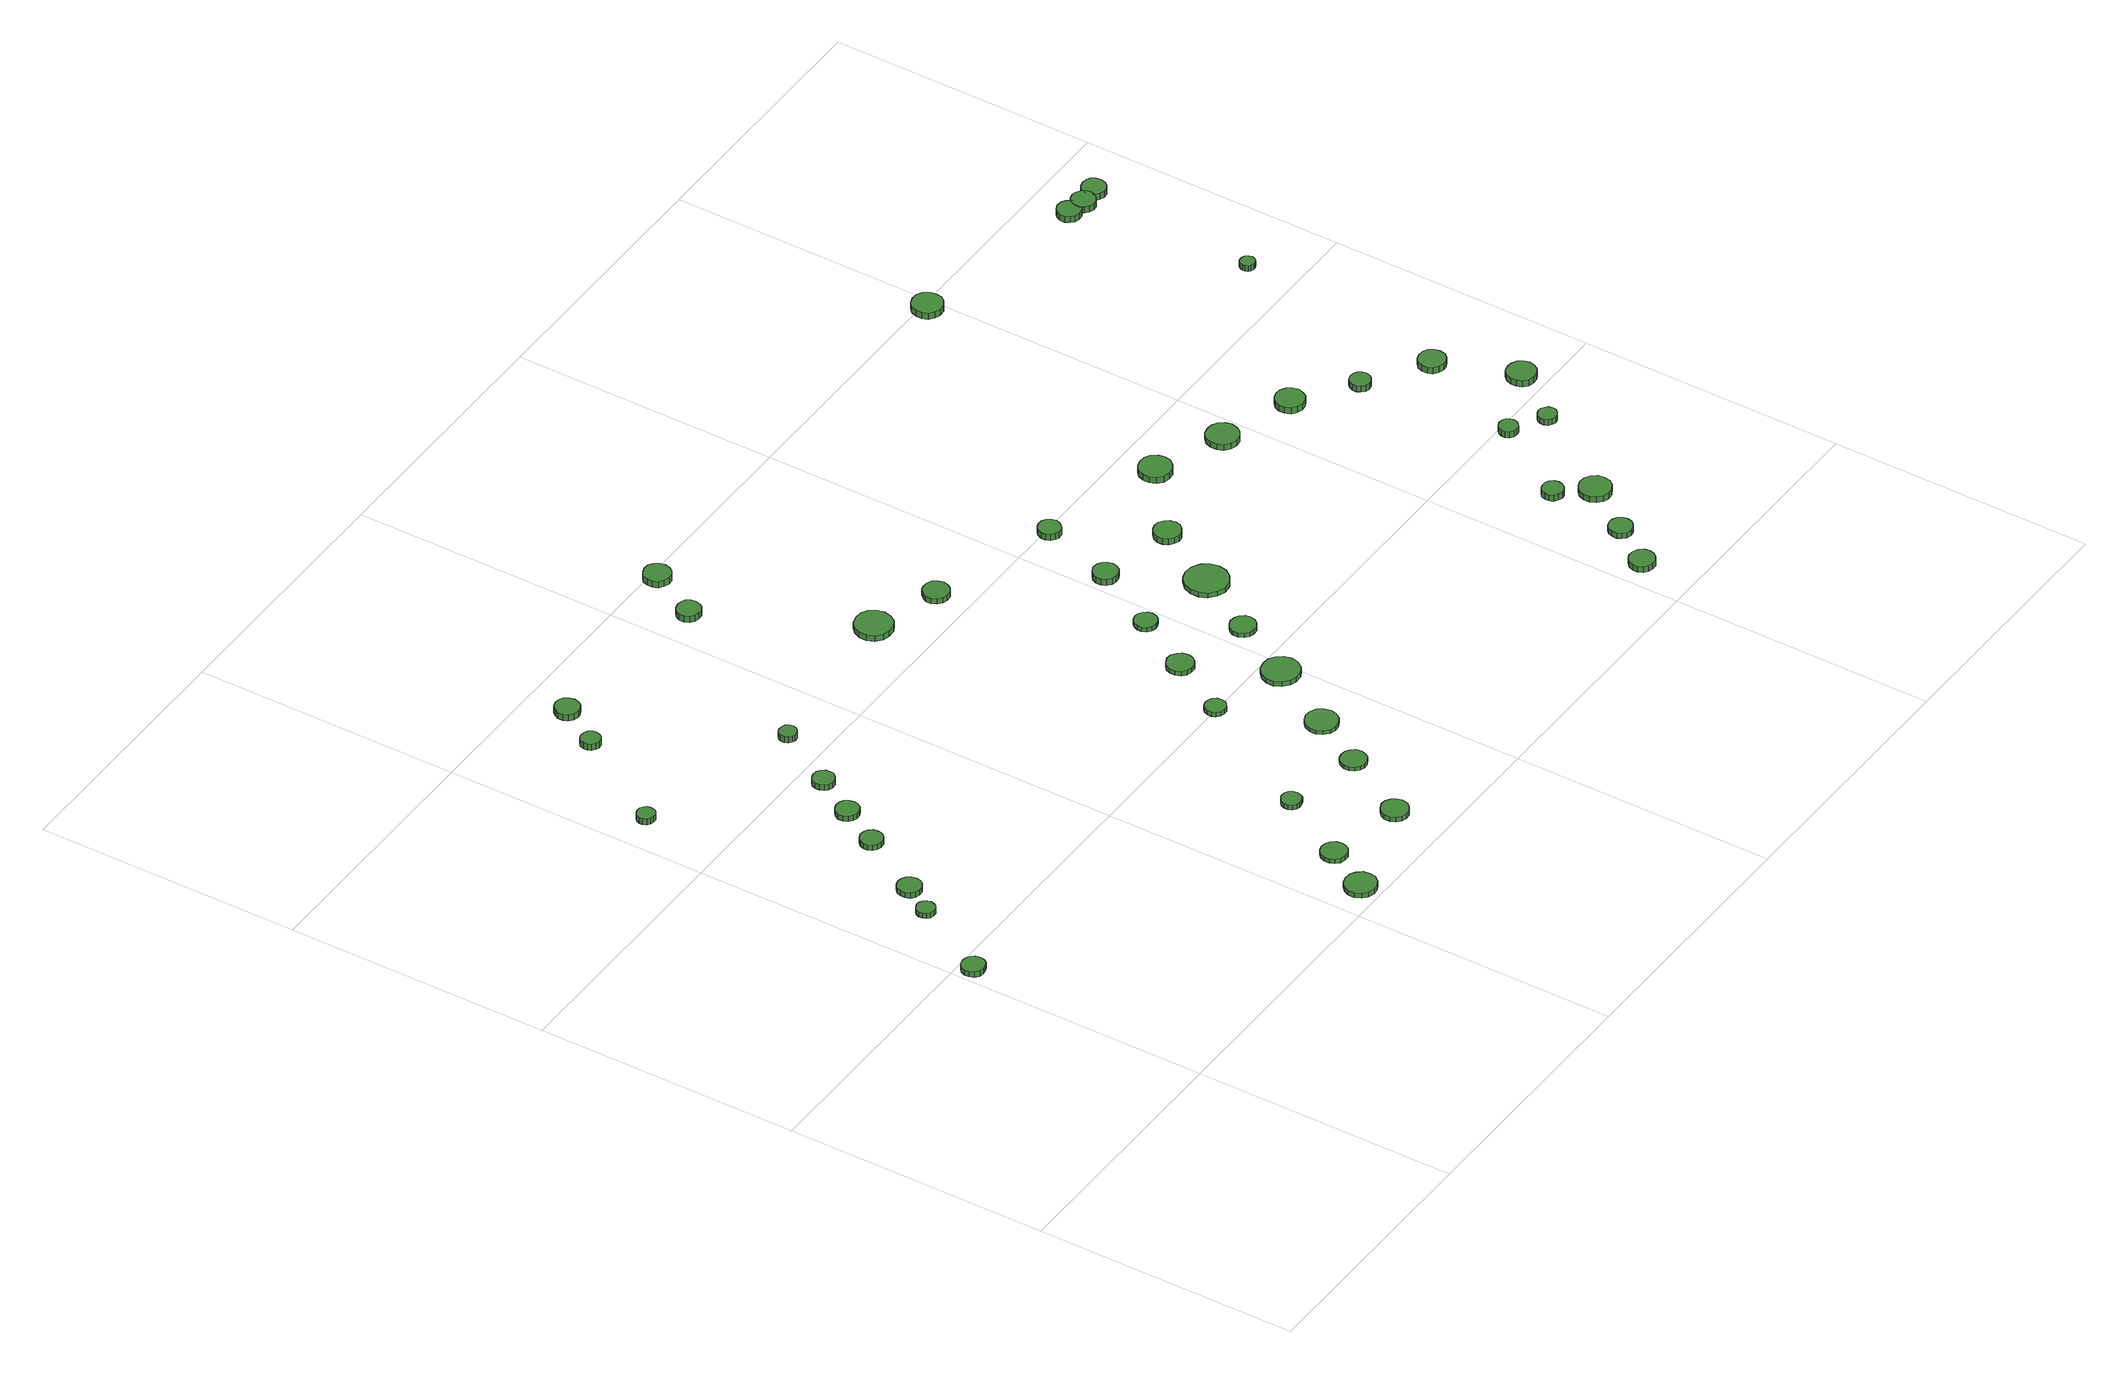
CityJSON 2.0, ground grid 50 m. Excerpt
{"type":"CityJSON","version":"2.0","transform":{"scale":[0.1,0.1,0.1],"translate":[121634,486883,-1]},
"CityObjects":{
"tree1":{"type":"SolitaryVegetationObject","attributes":{"function":"something"},"geometry":[{"type":"MultiSurface","lod":"1","boundaries":[[[0,1,2,3,4,5,6,7,8,9,10,11,12,13,14]],[[15,16,17,18,19,20,21,22,23,24,25,26,27,28,29]],[[0,29,28,1]],[[1,28,27,2]],[[2,27,26,3]],[[3,26,25,4]],[[4,25,24,5]],[[5,24,23,6]],[[6,23,22,7]],[[7,22,21,8]],[[8,21,20,9]],[[9,20,19,10]],[[10,19,18,11]],[[11,18,17,12]],[[12,17,16,13]],[[13,16,15,14]],[[14,15,29,0]]]}]},
"tree2":{"type":"SolitaryVegetationObject","attributes":{"function":"something"},"geometry":[{"type":"MultiSurface","lod":"1","boundaries":[[[30,31,32,33,34,35,36,37,38,39,40,41,42,43,44]],[[45,46,47,48,49,50,51,52,53,54,55,56,57,58,59]],[[30,59,58,31]],[[31,58,57,32]],[[32,57,56,33]],[[33,56,55,34]],[[34,55,54,35]],[[35,54,53,36]],[[36,53,52,37]],[[37,52,51,38]],[[38,51,50,39]],[[39,50,49,40]],[[40,49,48,41]],[[41,48,47,42]],[[42,47,46,43]],[[43,46,45,44]],[[44,45,59,30]]]}]},
"tree3":{"type":"SolitaryVegetationObject","attributes":{"function":"something"},"geometry":[{"type":"MultiSurface","lod":"1","boundaries":[[[60,61,62,63,64,65,66,67,68,69,70,71,72,73,74]],[[75,76,77,78,79,80,81,82,83,84,85,86,87,88,89]],[[60,89,88,61]],[[61,88,87,62]],[[62,87,86,63]],[[63,86,85,64]],[[64,85,84,65]],[[65,84,83,66]],[[66,83,82,67]],[[67,82,81,68]],[[68,81,80,69]],[[69,80,79,70]],[[70,79,78,71]],[[71,78,77,72]],[[72,77,76,73]],[[73,76,75,74]],[[74,75,89,60]]]}]},
"tree4":{"type":"SolitaryVegetationObject","attributes":{"function":"something"},"geometry":[{"type":"MultiSurface","lod":"1","boundaries":[[[90,91,92,93,94,95,96,97,98,99,100,101,102,103,104]],[[105,106,107,108,109,110,111,112,113,114,115,116,117,118,119]],[[90,119,118,91]],[[91,118,117,92]],[[92,117,116,93]],[[93,116,115,94]],[[94,115,114,95]],[[95,114,113,96]],[[96,113,112,97]],[[97,112,111,98]],[[98,111,110,99]],[[99,110,109,100]],[[100,109,108,101]],[[101,108,107,102]],[[102,107,106,103]],[[103,106,105,104]],[[104,105,119,90]]]}]},
"tree5":{"type":"SolitaryVegetationObject","attributes":{"function":"something"},"geometry":[{"type":"MultiSurface","lod":"1","boundaries":[[[120,121,122,123,124,125,126,127,128,129,130,131,132,133,134]],[[135,136,137,138,139,140,141,142,143,144,145,146,147,148,149]],[[120,149,148,121]],[[121,148,147,122]],[[122,147,146,123]],[[123,146,145,124]],[[124,145,144,125]],[[125,144,143,126]],[[126,143,142,127]],[[127,142,141,128]],[[128,141,140,129]],[[129,140,139,130]],[[130,139,138,131]],[[131,138,137,132]],[[132,137,136,133]],[[133,136,135,134]],[[134,135,149,120]]]}]},
"tree6":{"type":"SolitaryVegetationObject","attributes":{"function":"something"},"geometry":[{"type":"MultiSurface","lod":"1","boundaries":[[[150,151,152,153,154,155,156,157,158,159,160,161,162,163,164]],[[165,166,167,168,169,170,171,172,173,174,175,176,177,178,179]],[[150,179,178,151]],[[151,178,177,152]],[[152,177,176,153]],[[153,176,175,154]],[[154,175,174,155]],[[155,174,173,156]],[[156,173,172,157]],[[157,172,171,158]],[[158,171,170,159]],[[159,170,169,160]],[[160,169,168,161]],[[161,168,167,162]],[[162,167,166,163]],[[163,166,165,164]],[[164,165,179,150]]]}]},
"tree7":{"type":"SolitaryVegetationObject","attributes":{"function":"something"},"geometry":[{"type":"MultiSurface","lod":"1","boundaries":[[[180,181,182,183,184,185,186,187,188,189,190,191,192,193,194]],[[195,196,197,198,199,200,201,202,203,204,205,206,207,208,209]],[[180,209,208,181]],[[181,208,207,182]],[[182,207,206,183]],[[183,206,205,184]],[[184,205,204,185]],[[185,204,203,186]],[[186,203,202,187]],[[187,202,201,188]],[[188,201,200,189]],[[189,200,199,190]],[[190,199,198,191]],[[191,198,197,192]],[[192,197,196,193]],[[193,196,195,194]],[[194,195,209,180]]]}]},
"tree8":{"type":"SolitaryVegetationObject","attributes":{"function":"something"},"geometry":[{"type":"MultiSurface","lod":"1","boundaries":[[[210,211,212,213,214,215,216,217,218,219,220,221,222,223,224]],[[225,226,227,228,229,230,231,232,233,234,235,236,237,238,239]],[[210,239,238,211]],[[211,238,237,212]],[[212,237,236,213]],[[213,236,235,214]],[[214,235,234,215]],[[215,234,233,216]],[[216,233,232,217]],[[217,232,231,218]],[[218,231,230,219]],[[219,230,229,220]],[[220,229,228,221]],[[221,228,227,222]],[[222,227,226,223]],[[223,226,225,224]],[[224,225,239,210]]]}]},
"tree9":{"type":"SolitaryVegetationObject","attributes":{"function":"something"},"geometry":[{"type":"MultiSurface","lod":"1","boundaries":[[[240,241,242,243,244,245,246,247,248,249,250,251,252,253,254]],[[255,256,257,258,259,260,261,262,263,264,265,266,267,268,269]],[[240,269,268,241]],[[241,268,267,242]],[[242,267,266,243]],[[243,266,265,244]],[[244,265,264,245]],[[245,264,263,246]],[[246,263,262,247]],[[247,262,261,248]],[[248,261,260,249]],[[249,260,259,250]],[[250,259,258,251]],[[251,258,257,252]],[[252,257,256,253]],[[253,256,255,254]],[[254,255,269,240]]]}]},
"tree10":{"type":"SolitaryVegetationObject","attributes":{"function":"something"},"geometry":[{"type":"MultiSurface","lod":"1","boundaries":[[[270,271,272,273,274,275,276,277,278,279,280,281,282,283,284]],[[285,286,287,288,289,290,291,292,293,294,295,296,297,298,299]],[[270,299,298,271]],[[271,298,297,272]],[[272,297,296,273]],[[273,296,295,274]],[[274,295,294,275]],[[275,294,293,276]],[[276,293,292,277]],[[277,292,291,278]],[[278,291,290,279]],[[279,290,289,280]],[[280,289,288,281]],[[281,288,287,282]],[[282,287,286,283]],[[283,286,285,284]],[[284,285,299,270]]]}]},
"tree11":{"type":"SolitaryVegetationObject","attributes":{"function":"something"},"geometry":[{"type":"MultiSurface","lod":"1","boundaries":[[[300,301,302,303,304,305,306,307,308,309,310,311,312,313,314]],[[315,316,317,318,319,320,321,322,323,324,325,326,327,328,329]],[[300,329,328,301]],[[301,328,327,302]],[[302,327,326,303]],[[303,326,325,304]],[[304,325,324,305]],[[305,324,323,306]],[[306,323,322,307]],[[307,322,321,308]],[[308,321,320,309]],[[309,320,319,310]],[[310,319,318,311]],[[311,318,317,312]],[[312,317,316,313]],[[313,316,315,314]],[[314,315,329,300]]]}]},
"tree12":{"type":"SolitaryVegetationObject","attributes":{"function":"something"},"geometry":[{"type":"MultiSurface","lod":"1","boundaries":[[[330,331,332,333,334,335,336,337,338,339,340,341,342,343,344]],[[345,346,347,348,349,350,351,352,353,354,355,356,357,358,359]],[[330,359,358,331]],[[331,358,357,332]],[[332,357,356,333]],[[333,356,355,334]],[[334,355,354,335]],[[335,354,353,336]],[[336,353,352,337]],[[337,352,351,338]],[[338,351,350,339]],[[339,350,349,340]],[[340,349,348,341]],[[341,348,347,342]],[[342,347,346,343]],[[343,346,345,344]],[[344,345,359,330]]]}]},
"tree13":{"type":"SolitaryVegetationObject","attributes":{"function":"something"},"geometry":[{"type":"MultiSurface","lod":"1","boundaries":[[[360,361,362,363,364,365,366,367,368,369,370,371,372,373,374]],[[375,376,377,378,379,380,381,382,383,384,385,386,387,388,389]],[[360,389,388,361]],[[361,388,387,362]],[[362,387,386,363]],[[363,386,385,364]],[[364,385,384,365]],[[365,384,383,366]],[[366,383,382,367]],[[367,382,381,368]],[[368,381,380,369]],[[369,380,379,370]],[[370,379,378,371]],[[371,378,377,372]],[[372,377,376,373]],[[373,376,375,374]],[[374,375,389,360]]]}]},
"tree14":{"type":"SolitaryVegetationObject","attributes":{"function":"something"},"geometry":[{"type":"MultiSurface","lod":"1","boundaries":[[[390,391,392,393,394,395,396,397,398,399,400,401,402,403,404]],[[405,406,407,408,409,410,411,412,413,414,415,416,417,418,419]],[[390,419,418,391]],[[391,418,417,392]],[[392,417,416,393]],[[393,416,415,394]],[[394,415,414,395]],[[395,414,413,396]],[[396,413,412,397]],[[397,412,411,398]],[[398,411,410,399]],[[399,410,409,400]],[[400,409,408,401]],[[401,408,407,402]],[[402,407,406,403]],[[403,406,405,404]],[[404,405,419,390]]]}]},
"tree15":{"type":"SolitaryVegetationObject","attributes":{"function":"something"},"geometry":[{"type":"MultiSurface","lod":"1","boundaries":[[[420,421,422,423,424,425,426,427,428,429,430,431,432,433,434]],[[435,436,437,438,439,440,441,442,443,444,445,446,447,448,449]],[[420,449,448,421]],[[421,448,447,422]],[[422,447,446,423]],[[423,446,445,424]],[[424,445,444,425]],[[425,444,443,426]],[[426,443,442,427]],[[427,442,441,428]],[[428,441,440,429]],[[429,440,439,430]],[[430,439,438,431]],[[431,438,437,432]],[[432,437,436,433]],[[433,436,435,434]],[[434,435,449,420]]]}]},
"tree16":{"type":"SolitaryVegetationObject","attributes":{"function":"something"},"geometry":[{"type":"MultiSurface","lod":"1","boundaries":[[[450,451,452,453,454,455,456,457,458,459,460,461,462,463,464]],[[465,466,467,468,469,470,471,472,473,474,475,476,477,478,479]],[[450,479,478,451]],[[451,478,477,452]],[[452,477,476,453]],[[453,476,475,454]],[[454,475,474,455]],[[455,474,473,456]],[[456,473,472,457]],[[457,472,471,458]],[[458,471,470,459]],[[459,470,469,460]],[[460,469,468,461]],[[461,468,467,462]],[[462,467,466,463]],[[463,466,465,464]],[[464,465,479,450]]]}]},
"tree17":{"type":"SolitaryVegetationObject","attributes":{"function":"something"},"geometry":[{"type":"MultiSurface","lod":"1","boundaries":[[[480,481,482,483,484,485,486,487,488,489,490,491,492,493,494]],[[495,496,497,498,499,500,501,502,503,504,505,506,507,508,509]],[[480,509,508,481]],[[481,508,507,482]],[[482,507,506,483]],[[483,506,505,484]],[[484,505,504,485]],[[485,504,503,486]],[[486,503,502,487]],[[487,502,501,488]],[[488,501,500,489]],[[489,500,499,490]],[[490,499,498,491]],[[491,498,497,492]],[[492,497,496,493]],[[493,496,495,494]],[[494,495,509,480]]]}]},
"tree18":{"type":"SolitaryVegetationObject","attributes":{"function":"something"},"geometry":[{"type":"MultiSurface","lod":"1","boundaries":[[[510,511,512,513,514,515,516,517,518,519,520,521,522,523,524]],[[525,526,527,528,529,530,531,532,533,534,535,536,537,538,539]],[[510,539,538,511]],[[511,538,537,512]],[[512,537,536,513]],[[513,536,535,514]],[[514,535,534,515]],[[515,534,533,516]],[[516,533,532,517]],[[517,532,531,518]],[[518,531,530,519]],[[519,530,529,520]],[[520,529,528,521]],[[521,528,527,522]],[[522,527,526,523]],[[523,526,525,524]],[[524,525,539,510]]]}]},
"tree19":{"type":"SolitaryVegetationObject","attributes":{"function":"something"},"geometry":[{"type":"MultiSurface","lod":"1","boundaries":[[[540,541,542,543,544,545,546,547,548,549,550,551,552,553,554]],[[555,556,557,558,559,560,561,562,563,564,565,566,567,568,569]],[[540,569,568,541]],[[541,568,567,542]],[[542,567,566,543]],[[543,566,565,544]],[[544,565,564,545]],[[545,564,563,546]],[[546,563,562,547]],[[547,562,561,548]],[[548,561,560,549]],[[549,560,559,550]],[[550,559,558,551]],[[551,558,557,552]],[[552,557,556,553]],[[553,556,555,554]],[[554,555,569,540]]]}]},
"tree20":{"type":"SolitaryVegetationObject","attributes":{"function":"something"},"geometry":[{"type":"MultiSurface","lod":"1","boundaries":[[[570,571,572,573,574,575,576,577,578,579,580,581,582,583,584]],[[585,586,587,588,589,590,591,592,593,594,595,596,597,598,599]],[[570,599,598,571]],[[571,598,597,572]],[[572,597,596,573]],[[573,596,595,574]],[[574,595,594,575]],[[575,594,593,576]],[[576,593,592,577]],[[577,592,591,578]],[[578,591,590,579]],[[579,590,589,580]],[[580,589,588,581]],[[581,588,587,582]],[[582,587,586,583]],[[583,586,585,584]],[[584,585,599,570]]]}]},
"tree21":{"type":"SolitaryVegetationObject","attributes":{"function":"something"},"geometry":[{"type":"MultiSurface","lod":"1","boundaries":[[[600,601,602,603,604,605,606,607,608,609,610,611,612,613,614]],[[615,616,617,618,619,620,621,622,623,624,625,626,627,628,629]],[[600,629,628,601]],[[601,628,627,602]],[[602,627,626,603]],[[603,626,625,604]],[[604,625,624,605]],[[605,624,623,606]],[[606,623,622,607]],[[607,622,621,608]],[[608,621,620,609]],[[609,620,619,610]],[[610,619,618,611]],[[611,618,617,612]],[[612,617,616,613]],[[613,616,615,614]],[[614,615,629,600]]]}]},
"tree22":{"type":"SolitaryVegetationObject","attributes":{"function":"something"},"geometry":[{"type":"MultiSurface","lod":"1","boundaries":[[[630,631,632,633,634,635,636,637,638,639,640,641,642,643,644]],[[645,646,647,648,649,650,651,652,653,654,655,656,657,658,659]],[[630,659,658,631]],[[631,658,657,632]],[[632,657,656,633]],[[633,656,655,634]],[[634,655,654,635]],[[635,654,653,636]],[[636,653,652,637]],[[637,652,651,638]],[[638,651,650,639]],[[639,650,649,640]],[[640,649,648,641]],[[641,648,647,642]],[[642,647,646,643]],[[643,646,645,644]],[[644,645,659,630]]]}]},
"tree23":{"type":"SolitaryVegetationObject","attributes":{"function":"something"},"geometry":[{"type":"MultiSurface","lod":"1","boundaries":[[[660,661,662,663,664,665,666,667,668,669,670,671,672,673,674]],[[675,676,677,678,679,680,681,682,683,684,685,686,687,688,689]],[[660,689,688,661]],[[661,688,687,662]],[[662,687,686,663]],[[663,686,685,664]],[[664,685,684,665]],[[665,684,683,666]],[[666,683,682,667]],[[667,682,681,668]],[[668,681,680,669]],[[669,680,679,670]],[[670,679,678,671]],[[671,678,677,672]],[[672,677,676,673]],[[673,676,675,674]],[[674,675,689,660]]]}]},
"tree24":{"type":"SolitaryVegetationObject","attributes":{"function":"something"},"geometry":[{"type":"MultiSurface","lod":"1","boundaries":[[[690,691,692,693,694,695,696,697,698,699,700,701,702,703,704]],[[705,706,707,708,709,710,711,712,713,714,715,716,717,718,719]],[[690,719,718,691]],[[691,718,717,692]],[[692,717,716,693]],[[693,716,715,694]],[[694,715,714,695]],[[695,714,713,696]],[[696,713,712,697]],[[697,712,711,698]],[[698,711,710,699]],[[699,710,709,700]],[[700,709,708,701]],[[701,708,707,702]],[[702,707,706,703]],[[703,706,705,704]],[[704,705,719,690]]]}]},
"tree25":{"type":"SolitaryVegetationObject","attributes":{"function":"something"},"geometry":[{"type":"MultiSurface","lod":"1","boundaries":[[[720,721,722,723,724,725,726,727,728,729,730,731,732,733,734]],[[735,736,737,738,739,740,741,742,743,744,745,746,747,748,749]],[[720,749,748,721]],[[721,748,747,722]],[[722,747,746,723]],[[723,746,745,724]],[[724,745,744,725]],[[725,744,743,726]],[[726,743,742,727]],[[727,742,741,728]],[[728,741,740,729]],[[729,740,739,730]],[[730,739,738,731]],[[731,738,737,732]],[[732,737,736,733]],[[733,736,735,734]],[[734,735,749,720]]]}]},
"tree26":{"type":"SolitaryVegetationObject","attributes":{"function":"something"},"geometry":[{"type":"MultiSurface","lod":"1","boundaries":[[[750,751,752,753,754,755,756,757,758,759,760,761,762,763,764]],[[765,766,767,768,769,770,771,772,773,774,775,776,777,778,779]],[[750,779,778,751]],[[751,778,777,752]],[[752,777,776,753]],[[753,776,775,754]],[[754,775,774,755]],[[755,774,773,756]],[[756,773,772,757]],[[757,772,771,758]],[[758,771,770,759]],[[759,770,769,760]],[[760,769,768,761]],[[761,768,767,762]],[[762,767,766,763]],[[763,766,765,764]],[[764,765,779,750]]]}]},
"tree27":{"type":"SolitaryVegetationObject","attributes":{"function":"something"},"geometry":[{"type":"MultiSurface","lod":"1","boundaries":[[[780,781,782,783,784,785,786,787,788,789,790,791,792,793,794]],[[795,796,797,798,799,800,801,802,803,804,805,806,807,808,809]],[[780,809,808,781]],[[781,808,807,782]],[[782,807,806,783]],[[783,806,805,784]],[[784,805,804,785]],[[785,804,803,786]],[[786,803,802,787]],[[787,802,801,788]],[[788,801,800,789]],[[789,800,799,790]],[[790,799,798,791]],[[791,798,797,792]],[[792,797,796,793]],[[793,796,795,794]],[[794,795,809,780]]]}]},
"tree28":{"type":"SolitaryVegetationObject","attributes":{"function":"something"},"geometry":[{"type":"MultiSurface","lod":"1","boundaries":[[[810,811,812,813,814,815,816,817,818,819,820,821,822,823,824]],[[825,826,827,828,829,830,831,832,833,834,835,836,837,838,839]],[[810,839,838,811]],[[811,838,837,812]],[[812,837,836,813]],[[813,836,835,814]],[[814,835,834,815]],[[815,834,833,816]],[[816,833,832,817]],[[817,832,831,818]],[[818,831,830,819]],[[819,830,829,820]],[[820,829,828,821]],[[821,828,827,822]],[[822,827,826,823]],[[823,826,825,824]],[[824,825,839,810]]]}]},
"tree29":{"type":"SolitaryVegetationObject","attributes":{"function":"something"},"geometry":[{"type":"MultiSurface","lod":"1","boundaries":[[[840,841,842,843,844,845,846,847,848,849,850,851,852,853,854]],[[855,856,857,858,859,860,861,862,863,864,865,866,867,868,869]],[[840,869,868,841]],[[841,868,867,842]],[[842,867,866,843]],[[843,866,865,844]],[[844,865,864,845]],[[845,864,863,846]],[[846,863,862,847]],[[847,862,861,848]],[[848,861,860,849]],[[849,860,859,850]],[[850,859,858,851]],[[851,858,857,852]],[[852,857,856,853]],[[853,856,855,854]],[[854,855,869,840]]]}]},
"tree30":{"type":"SolitaryVegetationObject","attributes":{"function":"something"},"geometry":[{"type":"MultiSurface","lod":"1","boundaries":[[[870,871,872,873,874,875,876,877,878,879,880,881,882,883,884]],[[885,886,887,888,889,890,891,892,893,894,895,896,897,898,899]],[[870,899,898,871]],[[871,898,897,872]],[[872,897,896,873]],[[873,896,895,874]],[[874,895,894,875]],[[875,894,893,876]],[[876,893,892,877]],[[877,892,891,878]],[[878,891,890,879]],[[879,890,889,880]],[[880,889,888,881]],[[881,888,887,882]],[[882,887,886,883]],[[883,886,885,884]],[[884,885,899,870]]]}]},
"tree31":{"type":"SolitaryVegetationObject","attributes":{"function":"something"},"geometry":[{"type":"MultiSurface","lod":"1","boundaries":[[[900,901,902,903,904,905,906,907,908,909,910,911,912,913,914]],[[915,916,917,918,919,920,921,922,923,924,925,926,927,928,929]],[[900,929,928,901]],[[901,928,927,902]],[[902,927,926,903]],[[903,926,925,904]],[[904,925,924,905]],[[905,924,923,906]],[[906,923,922,907]],[[907,922,921,908]],[[908,921,920,909]],[[909,920,919,910]],[[910,919,918,911]],[[911,918,917,912]],[[912,917,916,913]],[[913,916,915,914]],[[914,915,929,900]]]}]},
"tree32":{"type":"SolitaryVegetationObject","attributes":{"function":"something"},"geometry":[{"type":"MultiSurface","lod":"1","boundaries":[[[930,931,932,933,934,935,936,937,938,939,940,941,942,943,944]],[[945,946,947,948,949,950,951,952,953,954,955,956,957,958,959]],[[930,959,958,931]],[[931,958,957,932]],[[932,957,956,933]],[[933,956,955,934]],[[934,955,954,935]],[[935,954,953,936]],[[936,953,952,937]],[[937,952,951,938]],[[938,951,950,939]],[[939,950,949,940]],[[940,949,948,941]],[[941,948,947,942]],[[942,947,946,943]],[[943,946,945,944]],[[944,945,959,930]]]}]},
"tree33":{"type":"SolitaryVegetationObject","attributes":{"function":"something"},"geometry":[{"type":"MultiSurface","lod":"1","boundaries":[[[960,961,962,963,964,965,966,967,968,969,970,971,972,973,974]],[[975,976,977,978,979,980,981,982,983,984,985,986,987,988,989]],[[960,989,988,961]],[[961,988,987,962]],[[962,987,986,963]],[[963,986,985,964]],[[964,985,984,965]],[[965,984,983,966]],[[966,983,982,967]],[[967,982,981,968]],[[968,981,980,969]],[[969,980,979,970]],[[970,979,978,971]],[[971,978,977,972]],[[972,977,976,973]],[[973,976,975,974]],[[974,975,989,960]]]}]},
"tree34":{"type":"SolitaryVegetationObject","attributes":{"function":"something"},"geometry":[{"type":"MultiSurface","lod":"1","boundaries":[[[990,991,992,993,994,995,996,997,998,999,1000,1001,1002,1003,1004]],[[1005,1006,1007,1008,1009,1010,1011,1012,1013,1014,1015,1016,1017,1018,1019]],[[990,1019,1018,991]],[[991,1018,1017,992]],[[992,1017,1016,993]],[[993,1016,1015,994]],[[994,1015,1014,995]],[[995,1014,1013,996]],[[996,1013,1012,997]],[[997,1012,1011,998]],[[998,1011,1010,999]],[[999,1010,1009,1000]],[[1000,1009,1008,1001]],[[1001,1008,1007,1002]],[[1002,1007,1006,1003]],[[1003,1006,1005,1004]],[[1004,1005,1019,990]]]}]},
"tree35":{"type":"SolitaryVegetationObject","attributes":{"function":"something"},"geometry":[{"type":"MultiSurface","lod":"1","boundaries":[[[1020,1021,1022,1023,1024,1025,1026,1027,1028,1029,1030,1031,1032,1033,1034]],[[1035,1036,1037,1038,1039,1040,1041,1042,1043,1044,1045,1046,1047,1048,1049]],[[1020,1049,1048,1021]],[[1021,1048,1047,1022]],[[1022,1047,1046,1023]],[[1023,1046,1045,1024]],[[1024,1045,1044,1025]],[[1025,1044,1043,1026]],[[1026,1043,1042,1027]],[[1027,1042,1041,1028]],[[1028,1041,1040,1029]],[[1029,1040,1039,1030]],[[1030,1039,1038,1031]],[[1031,1038,1037,1032]],[[1032,1037,1036,1033]],[[1033,1036,1035,1034]],[[1034,1035,1049,1020]]]}]},
"tree36":{"type":"SolitaryVegetationObject","attributes":{"function":"something"},"geometry":[{"type":"MultiSurface","lod":"1","boundaries":[[[1050,1051,1052,1053,1054,1055,1056,1057,1058,1059,1060,1061,1062,1063,1064]],[[1065,1066,1067,1068,1069,1070,1071,1072,1073,1074,1075,1076,1077,1078,1079]],[[1050,1079,1078,1051]],[[1051,1078,1077,1052]],[[1052,1077,1076,1053]],[[1053,1076,1075,1054]],[[1054,1075,1074,1055]],[[1055,1074,1073,1056]],[[1056,1073,1072,1057]],[[1057,1072,1071,1058]],[[1058,1071,1070,1059]],[[1059,1070,1069,1060]],[[1060,1069,1068,1061]],[[1061,1068,1067,1062]],[[1062,1067,1066,1063]],[[1063,1066,1065,1064]],[[1064,1065,1079,1050]]]}]},
"tree37":{"type":"SolitaryVegetationObject","attributes":{"function":"something"},"geometry":[{"type":"MultiSurface","lod":"1","boundaries":[[[1080,1081,1082,1083,1084,1085,1086,1087,1088,1089,1090,1091,1092,1093,1094]],[[1095,1096,1097,1098,1099,1100,1101,1102,1103,1104,1105,1106,1107,1108,1109]],[[1080,1109,1108,1081]],[[1081,1108,1107,1082]],[[1082,1107,1106,1083]],[[1083,1106,1105,1084]],[[1084,1105,1104,1085]],[[1085,1104,1103,1086]],[[1086,1103,1102,1087]],[[1087,1102,1101,1088]],[[1088,1101,1100,1089]],[[1089,1100,1099,1090]],[[1090,1099,1098,1091]],[[1091,1098,1097,1092]],[[1092,1097,1096,1093]],[[1093,1096,1095,1094]],[[1094,1095,1109,1080]]]}]},
"tree38":{"type":"SolitaryVegetationObject","attributes":{"function":"something"},"geometry":[{"type":"MultiSurface","lod":"1","boundaries":[[[1110,1111,1112,1113,1114,1115,1116,1117,1118,1119,1120,1121,1122,1123,1124]],[[1125,1126,1127,1128,1129,1130,1131,1132,1133,1134,1135,1136,1137,1138,1139]],[[1110,1139,1138,1111]],[[1111,1138,1137,1112]],[[1112,1137,1136,1113]],[[1113,1136,1135,1114]],[[1114,1135,1134,1115]],[[1115,1134,1133,1116]],[[1116,1133,1132,1117]],[[1117,1132,1131,1118]],[[1118,1131,1130,1119]],[[1119,1130,1129,1120]],[[1120,1129,1128,1121]],[[1121,1128,1127,1122]],[[1122,1127,1126,1123]],[[1123,1126,1125,1124]],[[1124,1125,1139,1110]]]}]},
"tree39":{"type":"SolitaryVegetationObject","attributes":{"function":"something"},"geometry":[{"type":"MultiSurface","lod":"1","boundaries":[[[1140,1141,1142,1143,1144,1145,1146,1147,1148,1149,1150,1151,1152,1153,1154]],[[1155,1156,1157,1158,1159,1160,1161,1162,1163,1164,1165,1166,1167,1168,1169]],[[1140,1169,1168,1141]],[[1141,1168,1167,1142]],[[1142,1167,1166,1143]],[[1143,1166,1165,1144]],[[1144,1165,1164,1145]],[[1145,1164,1163,1146]],[[1146,1163,1162,1147]],[[1147,1162,1161,1148]],[[1148,1161,1160,1149]],[[1149,1160,1159,1150]],[[1150,1159,1158,1151]],[[1151,1158,1157,1152]],[[1152,1157,1156,1153]],[[1153,1156,1155,1154]],[[1154,1155,1169,1140]]]}]},
"tree40":{"type":"SolitaryVegetationObject","attributes":{"function":"something"},"geometry":[{"type":"MultiSurface","lod":"1","boundaries":[[[1170,1171,1172,1173,1174,1175,1176,1177,1178,1179,1180,1181,1182,1183,1184]],[[1185,1186,1187,1188,1189,1190,1191,1192,1193,1194,1195,1196,1197,1198,1199]],[[1170,1199,1198,1171]],[[1171,1198,1197,1172]],[[1172,1197,1196,1173]],[[1173,1196,1195,1174]],[[1174,1195,1194,1175]],[[1175,1194,1193,1176]],[[1176,1193,1192,1177]],[[1177,1192,1191,1178]],[[1178,1191,1190,1179]],[[1179,1190,1189,1180]],[[1180,1189,1188,1181]],[[1181,1188,1187,1182]],[[1182,1187,1186,1183]],[[1183,1186,1185,1184]],[[1184,1185,1199,1170]]]}]},
"tree41":{"type":"SolitaryVegetationObject","attributes":{"function":"something"},"geometry":[{"type":"MultiSurface","lod":"1","boundaries":[[[1200,1201,1202,1203,1204,1205,1206,1207,1208,1209,1210,1211,1212,1213,1214]],[[1215,1216,1217,1218,1219,1220,1221,1222,1223,1224,1225,1226,1227,1228,1229]],[[1200,1229,1228,1201]],[[1201,1228,1227,1202]],[[1202,1227,1226,1203]],[[1203,1226,1225,1204]],[[1204,1225,1224,1205]],[[1205,1224,1223,1206]],[[1206,1223,1222,1207]],[[1207,1222,1221,1208]],[[1208,1221,1220,1209]],[[1209,1220,1219,1210]],[[1210,1219,1218,1211]],[[1211,1218,1217,1212]],[[1212,1217,1216,1213]],[[1213,1216,1215,1214]],[[1214,1215,1229,1200]]]}]},
"tree42":{"type":"SolitaryVegetationObject","attributes":{"function":"something"},"geometry":[{"type":"MultiSurface","lod":"1","boundaries":[[[1230,1231,1232,1233,1234,1235,1236,1237,1238,1239,1240,1241,1242,1243,1244]],[[1245,1246,1247,1248,1249,1250,1251,1252,1253,1254,1255,1256,1257,1258,1259]],[[1230,1259,1258,1231]],[[1231,1258,1257,1232]],[[1232,1257,1256,1233]],[[1233,1256,1255,1234]],[[1234,1255,1254,1235]],[[1235,1254,1253,1236]],[[1236,1253,1252,1237]],[[1237,1252,1251,1238]],[[1238,1251,1250,1239]],[[1239,1250,1249,1240]],[[1240,1249,1248,1241]],[[1241,1248,1247,1242]],[[1242,1247,1246,1243]],[[1243,1246,1245,1244]],[[1244,1245,1259,1230]]]}]},
"tree43":{"type":"SolitaryVegetationObject","attributes":{"function":"something"},"geometry":[{"type":"MultiSurface","lod":"1","boundaries":[[[1260,1261,1262,1263,1264,1265,1266,1267,1268,1269,1270,1271,1272,1273,1274]],[[1275,1276,1277,1278,1279,1280,1281,1282,1283,1284,1285,1286,1287,1288,1289]],[[1260,1289,1288,1261]],[[1261,1288,1287,1262]],[[1262,1287,1286,1263]],[[1263,1286,1285,1264]],[[1264,1285,1284,1265]],[[1265,1284,1283,1266]],[[1266,1283,1282,1267]],[[1267,1282,1281,1268]],[[1268,1281,1280,1269]],[[1269,1280,1279,1270]],[[1270,1279,1278,1271]],[[1271,1278,1277,1272]],[[1272,1277,1276,1273]],[[1273,1276,1275,1274]],[[1274,1275,1289,1260]]]}]},
"tree44":{"type":"SolitaryVegetationObject","attributes":{"function":"something"},"geometry":[{"type":"MultiSurface","lod":"1","boundaries":[[[1290,1291,1292,1293,1294,1295,1296,1297,1298,1299,1300,1301,1302,1303,1304]],[[1305,1306,1307,1308,1309,1310,1311,1312,1313,1314,1315,1316,1317,1318,1319]],[[1290,1319,1318,1291]],[[1291,1318,1317,1292]],[[1292,1317,1316,1293]],[[1293,1316,1315,1294]],[[1294,1315,1314,1295]],[[1295,1314,1313,1296]],[[1296,1313,1312,1297]],[[1297,1312,1311,1298]],[[1298,1311,1310,1299]],[[1299,1310,1309,1300]],[[1300,1309,1308,1301]],[[1301,1308,1307,1302]],[[1302,1307,1306,1303]],[[1303,1306,1305,1304]],[[1304,1305,1319,1290]]]}]},
"tree45":{"type":"SolitaryVegetationObject","attributes":{"function":"something"},"geometry":[{"type":"MultiSurface","lod":"1","boundaries":[[[1320,1321,1322,1323,1324,1325,1326,1327,1328,1329,1330,1331,1332,1333,1334]],[[1335,1336,1337,1338,1339,1340,1341,1342,1343,1344,1345,1346,1347,1348,1349]],[[1320,1349,1348,1321]],[[1321,1348,1347,1322]],[[1322,1347,1346,1323]],[[1323,1346,1345,1324]],[[1324,1345,1344,1325]],[[1325,1344,1343,1326]],[[1326,1343,1342,1327]],[[1327,1342,1341,1328]],[[1328,1341,1340,1329]],[[1329,1340,1339,1330]],[[1330,1339,1338,1331]],[[1331,1338,1337,1332]],[[1332,1337,1336,1333]],[[1333,1336,1335,1334]],[[1334,1335,1349,1320]]]}]},
"tree46":{"type":"SolitaryVegetationObject","attributes":{"function":"something"},"geometry":[{"type":"MultiSurface","lod":"1","boundaries":[[[1350,1351,1352,1353,1354,1355,1356,1357,1358,1359,1360,1361,1362,1363,1364]],[[1365,1366,1367,1368,1369,1370,1371,1372,1373,1374,1375,1376,1377,1378,1379]],[[1350,1379,1378,1351]],[[1351,1378,1377,1352]],[[1352,1377,1376,1353]],[[1353,1376,1375,1354]],[[1354,1375,1374,1355]],[[1355,1374,1373,1356]],[[1356,1373,1372,1357]],[[1357,1372,1371,1358]],[[1358,1371,1370,1359]],[[1359,1370,1369,1360]],[[1360,1369,1368,1361]],[[1361,1368,1367,1362]],[[1362,1367,1366,1363]],[[1363,1366,1365,1364]],[[1364,1365,1379,1350]]]}]}
},
"vertices":[
[52,473,17],[50,482,17],[45,489,17],[37,493,17],[28,494,17],[20,492,17],[13,486,17],[9,478,17],[9,469,17],[13,460,17],[20,454,17],[28,452,17],[37,453,17],[45,457,17],[50,464,17],[50,464,6],[45,457,6],[37,453,6],[28,452,6],[20,454,6],[13,460,6],[9,469,6],[9,478,6],[13,486,6],[20,492,6],[28,494,6],[37,493,6],[45,489,6],[50,482,6],[52,473,6],
[133,623,17],[131,630,17],[127,635,17],[121,639,17],[114,640,17],[107,637,17],[102,633,17],[99,626,17],[99,619,17],[102,613,17],[107,608,17],[114,606,17],[121,606,17],[127,610,17],[131,616,17],[131,616,6],[127,610,6],[121,606,6],[114,606,6],[107,608,6],[102,613,6],[99,619,6],[99,626,6],[102,633,6],[107,637,6],[114,640,6],[121,639,6],[127,635,6],[131,630,6],[133,623,6],
[173,678,17],[171,687,17],[166,694,17],[158,699,17],[149,700,17],[140,697,17],[133,691,17],[130,683,17],[130,674,17],[133,665,17],[140,659,17],[149,656,17],[158,657,17],[166,662,17],[171,669,17],[171,669,6],[166,662,6],[158,657,6],[149,656,6],[140,659,6],[133,665,6],[130,674,6],[130,683,6],[133,691,6],[140,697,6],[149,700,6],[158,699,6],[166,694,6],[171,687,6],[173,678,6],
[89,1156,19],[88,1163,19],[84,1168,19],[78,1172,19],[71,1172,19],[64,1170,19],[59,1166,19],[56,1159,19],[56,1153,19],[59,1146,19],[64,1142,19],[71,1140,19],[78,1140,19],[84,1144,19],[88,1149,19],[88,1149,6],[84,1144,6],[78,1140,6],[71,1140,6],[64,1142,6],[59,1146,6],[56,1153,6],[56,1159,6],[59,1166,6],[64,1170,6],[71,1172,6],[78,1172,6],[84,1168,6],[88,1163,6],[89,1156,6],
[244,800,17],[243,809,17],[237,816,17],[230,820,17],[221,821,17],[213,818,17],[206,812,17],[203,804,17],[203,796,17],[206,788,17],[213,782,17],[221,779,17],[230,780,17],[237,784,17],[243,791,17],[243,791,6],[237,784,6],[230,780,6],[221,779,6],[213,782,6],[206,788,6],[203,796,6],[203,804,6],[206,812,6],[213,818,6],[221,821,6],[230,820,6],[237,816,6],[243,809,6],[244,800,6],
[289,876,17],[287,885,17],[282,893,17],[274,897,17],[265,898,17],[257,895,17],[250,889,17],[246,881,17],[246,872,17],[250,864,17],[257,858,17],[265,855,17],[274,856,17],[282,860,17],[287,868,17],[287,868,6],[282,860,6],[274,856,6],[265,855,6],[257,858,6],[250,864,6],[246,872,6],[246,881,6],[250,889,6],[257,895,6],[265,898,6],[274,897,6],[282,893,6],[287,885,6],[289,876,6],
[596,39,16],[594,51,16],[586,61,16],[576,67,16],[564,68,16],[552,64,16],[543,56,16],[538,45,16],[538,33,16],[543,22,16],[552,14,16],[564,10,16],[576,11,16],[586,17,16],[594,27,16],[594,27,6],[586,17,6],[576,11,6],[564,10,6],[552,14,6],[543,22,6],[538,33,6],[538,45,6],[543,56,6],[552,64,6],[564,68,6],[576,67,6],[586,61,6],[594,51,6],[596,39,6],
[209,1342,20],[207,1349,20],[203,1355,20],[197,1359,20],[189,1360,20],[182,1358,20],[176,1353,20],[173,1346,20],[173,1338,20],[176,1331,20],[182,1326,20],[189,1324,20],[197,1325,20],[203,1329,20],[207,1335,20],[207,1335,7],[203,1329,7],[197,1325,7],[189,1324,7],[182,1326,7],[176,1331,7],[173,1338,7],[173,1346,7],[176,1353,7],[182,1358,7],[189,1360,7],[197,1359,7],[203,1355,7],[207,1349,7],[209,1342,7],
[334,954,18],[333,962,18],[328,969,18],[321,973,18],[312,974,18],[304,971,18],[298,966,18],[295,958,18],[295,950,18],[298,942,18],[304,937,18],[312,934,18],[321,935,18],[328,939,18],[333,946,18],[333,946,6],[328,939,6],[321,935,6],[312,934,6],[304,937,6],[298,942,6],[295,950,6],[295,958,6],[298,966,6],[304,971,6],[312,974,6],[321,973,6],[328,969,6],[333,962,6],[334,954,6],
[639,123,16],[637,133,16],[631,141,16],[623,146,16],[613,147,16],[603,144,16],[596,137,16],[592,128,16],[592,118,16],[596,109,16],[603,102,16],[613,99,16],[623,100,16],[631,105,16],[637,113,16],[637,113,7],[631,105,7],[623,100,7],[613,99,7],[603,102,7],[596,109,7],[592,118,7],[592,128,7],[596,137,7],[603,144,7],[613,147,7],[623,146,7],[631,141,7],[637,133,7],[639,123,7],
[264,1421,19],[262,1430,19],[257,1438,19],[248,1443,19],[239,1444,19],[230,1441,19],[223,1434,19],[219,1426,19],[219,1416,19],[223,1407,19],[230,1401,19],[239,1398,19],[248,1399,19],[257,1404,19],[262,1411,19],[262,1411,6],[257,1404,6],[248,1399,6],[239,1398,6],[230,1401,6],[223,1407,6],[219,1416,6],[219,1426,6],[223,1434,6],[230,1441,6],[239,1444,6],[248,1443,6],[257,1438,6],[262,1430,6],[264,1421,6],
[397,1068,24],[396,1075,24],[392,1080,24],[386,1083,24],[379,1084,24],[373,1082,24],[368,1078,24],[365,1072,24],[365,1065,24],[368,1059,24],[373,1054,24],[379,1052,24],[386,1053,24],[392,1056,24],[396,1062,24],[396,1062,11],[392,1056,11],[386,1053,11],[379,1052,11],[373,1054,11],[368,1059,11],[365,1065,11],[365,1072,11],[368,1078,11],[373,1082,11],[379,1084,11],[386,1083,11],[392,1080,11],[396,1075,11],[397,1068,11],
[712,258,17],[710,266,17],[706,272,17],[699,276,17],[691,277,17],[684,274,17],[678,269,17],[675,262,17],[675,254,17],[678,247,17],[684,242,17],[691,240,17],[699,241,17],[706,244,17],[710,251,17],[710,251,7],[706,244,7],[699,241,7],[691,240,7],[684,242,7],[678,247,7],[675,254,7],[675,262,7],[678,269,7],[684,274,7],[691,277,7],[699,276,7],[706,272,7],[710,266,7],[712,258,7],
[791,98,16],[789,108,16],[783,116,16],[774,122,16],[764,123,16],[754,119,16],[746,112,16],[742,103,16],[742,92,16],[746,83,16],[754,76,16],[764,72,16],[774,74,16],[783,79,16],[789,87,16],[789,87,6],[783,79,6],[774,74,6],[764,72,6],[754,76,6],[746,83,6],[742,92,6],[742,103,6],[746,112,6],[754,119,6],[764,123,6],[774,122,6],[783,116,6],[789,108,6],[791,98,6],
[866,228,15],[864,238,15],[858,246,15],[849,251,15],[839,252,15],[830,249,15],[823,243,15],[818,233,15],[818,223,15],[823,214,15],[830,207,15],[839,204,15],[849,205,15],[858,210,15],[864,219,15],[864,219,7],[858,210,7],[849,205,7],[839,204,7],[830,207,7],[823,214,7],[818,223,7],[818,233,7],[823,243,7],[830,249,7],[839,252,7],[849,251,7],[858,246,7],[864,238,7],[866,228,7],
[854,501,16],[853,509,16],[848,515,16],[841,519,16],[833,520,16],[825,518,16],[819,512,16],[816,505,16],[816,497,16],[819,490,16],[825,484,16],[833,482,16],[841,482,16],[848,487,16],[853,493,16],[853,493,7],[848,487,7],[841,482,7],[833,482,7],[825,484,7],[819,490,7],[816,497,7],[816,505,7],[819,512,7],[825,518,7],[833,520,7],[841,519,7],[848,515,7],[853,509,7],[854,501,7],
[592,1387,22],[590,1396,22],[585,1404,22],[577,1408,22],[568,1409,22],[559,1406,22],[552,1400,22],[548,1392,22],[548,1383,22],[552,1374,22],[559,1368,22],[568,1366,22],[577,1366,22],[585,1371,22],[590,1378,22],[590,1378,9],[585,1371,9],[577,1366,9],[568,1366,9],[559,1368,9],[552,1374,9],[548,1383,9],[548,1392,9],[552,1400,9],[559,1406,9],[568,1409,9],[577,1408,9],[585,1404,9],[590,1396,9],[592,1387,9],
[930,329,15],[927,341,15],[920,352,15],[909,358,15],[897,359,15],[885,355,15],[876,347,15],[871,335,15],[871,323,15],[876,312,15],[885,303,15],[897,299,15],[909,301,15],[920,307,15],[927,317,15],[927,317,7],[920,307,7],[909,301,7],[897,299,7],[885,303,7],[876,312,7],[871,323,7],[871,335,7],[876,347,7],[885,355,7],[897,359,7],[909,358,7],[920,352,7],[927,341,7],[930,329,7],
[743,1105,18],[740,1119,18],[732,1131,18],[720,1138,18],[705,1139,18],[692,1135,18],[681,1125,18],[675,1112,18],[675,1098,18],[681,1085,18],[692,1075,18],[705,1071,18],[720,1072,18],[732,1079,18],[740,1091,18],[740,1091,6],[732,1079,6],[720,1072,6],[705,1071,6],[692,1075,6],[681,1085,6],[675,1098,6],[675,1112,6],[681,1125,6],[692,1135,6],[705,1139,6],[720,1138,6],[732,1131,6],[740,1119,6],[743,1105,6],
[651,1486,18],[649,1496,18],[643,1504,18],[634,1510,18],[624,1511,18],[614,1507,18],[606,1501,18],[602,1491,18],[602,1481,18],[606,1471,18],[614,1465,18],[624,1461,18],[634,1462,18],[643,1468,18],[649,1476,18],[649,1476,5],[643,1468,5],[634,1462,5],[624,1461,5],[614,1465,5],[606,1471,5],[602,1481,5],[602,1491,5],[606,1501,5],[614,1507,5],[624,1511,5],[634,1510,5],[643,1504,5],[649,1496,5],[651,1486,5],
[925,613,16],[923,623,16],[917,631,16],[908,637,16],[898,638,16],[888,634,16],[880,628,16],[876,618,16],[876,608,16],[880,598,16],[888,591,16],[898,588,16],[908,589,16],[917,594,16],[923,603,16],[923,603,7],[917,594,7],[908,589,7],[898,588,7],[888,591,7],[880,598,7],[876,608,7],[876,618,7],[880,628,7],[888,634,7],[898,638,7],[908,637,7],[917,631,7],[923,623,7],[925,613,7],
[1010,459,17],[1007,473,17],[998,485,17],[986,492,17],[971,493,17],[958,489,17],[947,479,17],[941,466,17],[941,452,17],[947,439,17],[958,429,17],[971,425,17],[986,426,17],[998,433,17],[1007,445,17],[1007,445,7],[998,433,7],[986,426,7],[971,425,7],[958,429,7],[947,439,7],[941,452,7],[941,466,7],[947,479,7],[958,489,7],[971,493,7],[986,492,7],[998,485,7],[1007,473,7],[1010,459,7],
[867,1065,16],[864,1075,16],[859,1083,16],[850,1088,16],[840,1089,16],[830,1086,16],[823,1079,16],[818,1070,16],[818,1060,16],[823,1051,16],[830,1044,16],[840,1041,16],[850,1042,16],[859,1047,16],[864,1055,16],[864,1055,5],[859,1047,5],[850,1042,5],[840,1041,5],[830,1044,5],[823,1051,5],[818,1060,5],[818,1070,5],[823,1079,5],[830,1086,5],[840,1089,5],[850,1088,5],[859,1083,5],[864,1075,5],[867,1065,5],
[987,724,15],[985,732,15],[980,739,15],[972,744,15],[964,745,15],[955,742,15],[949,736,15],[945,728,15],[945,719,15],[949,711,15],[955,705,15],[964,703,15],[972,704,15],[980,708,15],[985,715,15],[985,715,6],[980,708,6],[972,704,6],[964,703,6],[955,705,6],[949,711,6],[945,719,6],[945,728,6],[949,736,6],[955,742,6],[964,745,6],[972,744,6],[980,739,6],[985,732,6],[987,724,6],
[1068,579,15],[1066,588,15],[1060,596,15],[1051,601,15],[1041,602,15],[1032,599,15],[1025,593,15],[1020,584,15],[1020,574,15],[1025,564,15],[1032,558,15],[1041,555,15],[1051,556,15],[1060,561,15],[1066,569,15],[1066,569,6],[1060,561,6],[1051,556,6],[1041,555,6],[1032,558,6],[1025,564,6],[1020,574,6],[1020,584,6],[1025,593,6],[1032,599,6],[1041,602,6],[1051,601,6],[1060,596,6],[1066,588,6],[1068,579,6],
[1059,849,19],[1057,858,19],[1052,866,19],[1043,871,19],[1034,872,19],[1025,869,19],[1017,863,19],[1013,854,19],[1013,844,19],[1017,835,19],[1025,829,19],[1034,826,19],[1043,827,19],[1052,832,19],[1057,840,19],[1057,840,6],[1052,832,6],[1043,827,6],[1034,826,6],[1025,829,6],[1017,835,6],[1013,844,6],[1013,854,6],[1017,863,6],[1025,869,6],[1034,872,6],[1043,871,6],[1052,866,6],[1057,858,6],[1059,849,6],
[1153,696,16],[1150,712,16],[1140,726,16],[1126,734,16],[1109,736,16],[1094,731,16],[1081,719,16],[1075,704,16],[1075,688,16],[1081,673,16],[1094,662,16],[1109,656,16],[1126,658,16],[1140,666,16],[1150,680,16],[1150,680,6],[1140,666,6],[1126,658,6],[1109,656,6],[1094,662,6],[1081,673,6],[1075,688,6],[1075,704,6],[1081,719,6],[1094,731,6],[1109,736,6],[1126,734,6],[1140,726,6],[1150,712,6],[1153,696,6],
[1102,990,22],[1100,998,22],[1095,1005,22],[1088,1010,22],[1079,1011,22],[1071,1008,22],[1065,1002,22],[1061,994,22],[1061,986,22],[1065,978,22],[1071,972,22],[1079,969,22],[1088,970,22],[1095,975,22],[1100,982,22],[1100,982,9],[1095,975,9],[1088,970,9],[1079,969,9],[1071,972,9],[1065,978,9],[1061,986,9],[1061,994,9],[1065,1002,9],[1071,1008,9],[1079,1011,9],[1088,1010,9],[1095,1005,9],[1100,998,9],[1102,990,9],
[1209,819,20],[1207,829,20],[1201,837,20],[1192,843,20],[1182,844,20],[1172,841,20],[1164,834,20],[1160,824,20],[1160,814,20],[1164,805,20],[1172,798,20],[1182,794,20],[1192,796,20],[1201,801,20],[1207,809,20],[1207,809,7],[1201,801,7],[1192,796,7],[1182,794,7],[1172,798,7],[1164,805,7],[1160,814,7],[1160,824,7],[1164,834,7],[1172,841,7],[1182,844,7],[1192,843,7],[1201,837,7],[1207,829,7],[1209,819,7],
[1577,103,18],[1575,113,18],[1569,121,18],[1560,126,18],[1550,127,18],[1541,124,18],[1534,117,18],[1530,108,18],[1530,98,18],[1534,89,18],[1541,83,18],[1550,80,18],[1560,81,18],[1569,86,18],[1575,94,18],[1575,94,6],[1569,86,6],[1560,81,6],[1550,80,6],[1541,83,6],[1534,89,6],[1530,98,6],[1530,108,6],[1534,117,6],[1541,124,6],[1550,127,6],[1560,126,6],[1569,121,6],[1575,113,6],[1577,103,6],
[1347,928,19],[1345,940,19],[1337,951,19],[1327,957,19],[1314,958,19],[1302,954,19],[1293,946,19],[1288,935,19],[1288,922,19],[1293,911,19],[1302,902,19],[1314,899,19],[1327,900,19],[1337,906,19],[1345,916,19],[1345,916,6],[1337,906,6],[1327,900,6],[1314,899,6],[1302,902,6],[1293,911,6],[1288,922,6],[1288,935,6],[1293,946,6],[1302,954,6],[1314,958,6],[1327,957,6],[1337,951,6],[1345,940,6],[1347,928,6],
[1631,182,16],[1629,191,16],[1624,198,16],[1616,203,16],[1607,204,16],[1598,201,16],[1592,195,16],[1588,187,16],[1588,177,16],[1592,169,16],[1598,163,16],[1607,160,16],[1616,161,16],[1624,166,16],[1629,173,16],[1629,173,5],[1624,166,5],[1616,161,5],[1607,160,5],[1598,163,5],[1592,169,5],[1588,177,5],[1588,187,5],[1592,195,5],[1598,201,5],[1607,204,5],[1616,203,5],[1624,198,5],[1629,191,5],[1631,182,5],
[1484,881,17],[1481,893,17],[1474,903,17],[1463,909,17],[1451,910,17],[1439,907,17],[1430,898,17],[1425,887,17],[1425,874,17],[1430,863,17],[1439,855,17],[1451,851,17],[1463,852,17],[1474,859,17],[1481,869,17],[1481,869,5],[1474,859,5],[1463,852,5],[1451,851,5],[1439,855,5],[1430,863,5],[1425,874,5],[1425,887,5],[1430,898,5],[1439,907,5],[1451,910,5],[1463,909,5],[1474,903,5],[1481,893,5],[1484,881,5],
[1649,331,19],[1647,339,19],[1642,346,19],[1635,350,19],[1627,350,19],[1620,348,19],[1613,343,19],[1610,335,19],[1610,327,19],[1613,319,19],[1620,314,19],[1627,311,19],[1635,312,19],[1642,316,19],[1647,323,19],[1647,323,6],[1642,316,6],[1635,312,6],[1627,311,6],[1620,314,6],[1613,319,6],[1610,327,6],[1610,335,6],[1613,343,6],[1620,348,6],[1627,350,6],[1635,350,6],[1642,346,6],[1647,339,6],[1649,331,6],
[1702,274,17],[1700,286,17],[1693,296,17],[1682,302,17],[1670,303,17],[1659,299,17],[1650,291,17],[1645,280,17],[1645,268,17],[1650,257,17],[1659,249,17],[1670,245,17],[1682,246,17],[1693,252,17],[1700,262,17],[1700,262,5],[1693,252,5],[1682,246,5],[1670,245,5],[1659,249,5],[1650,257,5],[1645,268,5],[1645,280,5],[1650,291,5],[1659,299,5],[1670,303,5],[1682,302,5],[1693,296,5],[1700,286,5],[1702,274,5],
[1621,835,19],[1618,846,19],[1612,855,19],[1602,861,19],[1591,862,19],[1581,858,19],[1572,851,19],[1568,841,19],[1568,830,19],[1572,819,19],[1581,812,19],[1591,809,19],[1602,810,19],[1612,815,19],[1618,824,19],[1618,824,6],[1612,815,6],[1602,810,6],[1591,809,6],[1581,812,6],[1572,819,6],[1568,830,6],[1568,841,6],[1572,851,6],[1581,858,6],[1591,862,6],[1602,861,6],[1612,855,6],[1618,846,6],[1621,835,6],
[1744,482,23],[1742,489,23],[1738,495,23],[1732,498,23],[1725,499,23],[1718,497,23],[1712,492,23],[1709,485,23],[1709,478,23],[1712,471,23],[1718,466,23],[1725,464,23],[1732,465,23],[1738,469,23],[1742,475,23],[1742,475,10],[1738,469,10],[1732,465,10],[1725,464,10],[1718,466,10],[1712,471,10],[1709,478,10],[1709,485,10],[1712,492,10],[1718,497,10],[1725,499,10],[1732,498,10],[1738,495,10],[1742,489,10],[1744,482,10],
[1503,1486,23],[1501,1497,23],[1494,1507,23],[1484,1513,23],[1472,1514,23],[1461,1510,23],[1452,1502,23],[1448,1492,23],[1448,1480,23],[1452,1469,23],[1461,1462,23],[1472,1458,23],[1484,1459,23],[1494,1465,23],[1501,1474,23],[1501,1474,10],[1494,1465,10],[1484,1459,10],[1472,1458,10],[1461,1462,10],[1452,1469,10],[1448,1480,10],[1448,1492,10],[1452,1502,10],[1461,1510,10],[1472,1514,10],[1484,1513,10],[1494,1507,10],[1501,1497,10],[1503,1486,10],
[1808,444,21],[1807,452,21],[1802,457,21],[1796,461,21],[1789,462,21],[1782,459,21],[1777,455,21],[1774,448,21],[1774,441,21],[1777,434,21],[1782,430,21],[1789,427,21],[1796,428,21],[1802,432,21],[1807,437,21],[1807,437,9],[1802,432,9],[1796,428,9],[1789,427,9],[1782,430,9],[1777,434,9],[1774,441,9],[1774,448,9],[1777,455,9],[1782,459,9],[1789,462,9],[1796,461,9],[1802,457,9],[1807,452,9],[1808,444,9],
[1716,760,22],[1714,768,22],[1710,774,22],[1703,778,22],[1695,779,22],[1687,777,22],[1682,771,22],[1678,764,22],[1678,756,22],[1682,749,22],[1687,743,22],[1695,741,22],[1703,742,22],[1710,746,22],[1714,752,22],[1714,752,9],[1710,746,9],[1703,742,9],[1695,741,9],[1687,743,9],[1682,749,9],[1678,756,9],[1678,764,9],[1682,771,9],[1687,777,9],[1695,779,9],[1703,778,9],[1710,774,9],[1714,768,9],[1716,760,9],
[1826,683,29],[1824,693,29],[1818,701,29],[1809,706,29],[1799,707,29],[1789,704,29],[1781,697,29],[1777,688,29],[1777,677,29],[1781,668,29],[1789,661,29],[1799,658,29],[1809,659,29],[1818,664,29],[1824,672,29],[1824,672,16],[1818,664,16],[1809,659,16],[1799,658,16],[1789,661,16],[1781,668,16],[1777,677,16],[1777,688,16],[1781,697,16],[1789,704,16],[1799,707,16],[1809,706,16],[1818,701,16],[1824,693,16],[1826,683,16],
[1884,539,27],[1881,550,27],[1875,559,27],[1865,564,27],[1854,565,27],[1843,562,27],[1835,554,27],[1831,544,27],[1831,533,27],[1835,523,27],[1843,515,27],[1854,512,27],[1865,513,27],[1875,519,27],[1881,528,27],[1881,528,14],[1875,519,14],[1865,513,14],[1854,512,14],[1843,515,14],[1835,523,14],[1831,533,14],[1831,544,14],[1835,554,14],[1843,562,14],[1854,565,14],[1865,564,14],[1875,559,14],[1881,550,14],[1884,539,14],
[1875,1090,22],[1874,1096,22],[1870,1101,22],[1865,1103,22],[1860,1104,22],[1854,1102,22],[1850,1098,22],[1848,1093,22],[1848,1088,22],[1850,1082,22],[1854,1079,22],[1860,1077,22],[1865,1077,22],[1870,1080,22],[1874,1085,22],[1874,1085,10],[1870,1080,10],[1865,1077,10],[1860,1077,10],[1854,1079,10],[1850,1082,10],[1848,1088,10],[1848,1093,10],[1850,1098,10],[1854,1102,10],[1860,1104,10],[1865,1103,10],[1870,1101,10],[1874,1096,10],[1875,1090,10],
[1837,1418,25],[1835,1427,25],[1829,1434,25],[1821,1439,25],[1812,1440,25],[1803,1437,25],[1797,1431,25],[1793,1423,25],[1793,1413,25],[1797,1405,25],[1803,1399,25],[1812,1396,25],[1821,1397,25],[1829,1401,25],[1835,1409,25],[1835,1409,12],[1829,1401,12],[1821,1397,12],[1812,1396,12],[1803,1399,12],[1797,1405,12],[1793,1413,12],[1793,1423,12],[1797,1431,12],[1803,1437,12],[1812,1440,12],[1821,1439,12],[1829,1434,12],[1835,1427,12],[1837,1418,12],
[1871,1411,26],[1869,1420,26],[1863,1427,26],[1855,1432,26],[1846,1433,26],[1837,1430,26],[1831,1424,26],[1827,1416,26],[1827,1406,26],[1831,1398,26],[1837,1392,26],[1846,1389,26],[1855,1390,26],[1863,1395,26],[1869,1402,26],[1869,1402,13],[1863,1395,13],[1855,1390,13],[1846,1389,13],[1837,1392,13],[1831,1398,13],[1827,1406,13],[1827,1416,13],[1831,1424,13],[1837,1430,13],[1846,1433,13],[1855,1432,13],[1863,1427,13],[1869,1420,13],[1871,1411,13],
[1908,1414,26],[1906,1423,26],[1901,1431,26],[1893,1435,26],[1884,1436,26],[1875,1433,26],[1868,1427,26],[1864,1419,26],[1864,1409,26],[1868,1401,26],[1875,1395,26],[1884,1392,26],[1893,1393,26],[1901,1398,26],[1906,1405,26],[1906,1405,13],[1901,1398,13],[1893,1393,13],[1884,1392,13],[1875,1395,13],[1868,1401,13],[1864,1409,13],[1864,1419,13],[1868,1427,13],[1875,1433,13],[1884,1436,13],[1893,1435,13],[1901,1431,13],[1906,1423,13],[1908,1414,13]
]}
